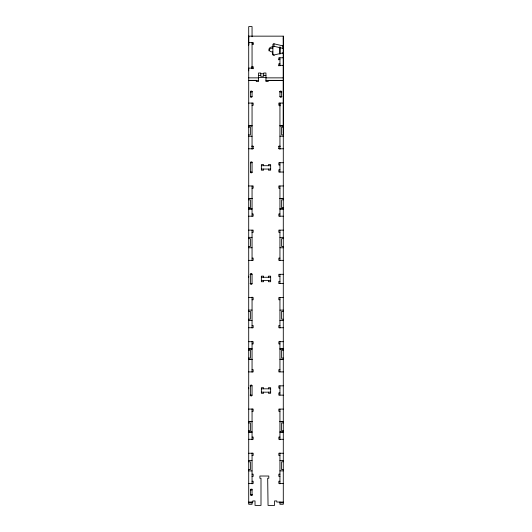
<?xml version="1.0" encoding="UTF-8"?>
<svg xmlns="http://www.w3.org/2000/svg" width="532" height="532" viewBox="0 0 532 532"><rect width="100%" height="100%" fill="white"/><g stroke="black" fill="none" stroke-linecap="round" stroke-linejoin="round"><path stroke-width="0.8" d="M248.71 45.154L248.71 44.735M248.71 44.116L248.71 44.528M248.71 43.491L248.71 43.91M248.71 42.873L248.71 43.285M248.71 37.599L248.71 37.187M248.71 36.981L248.71 36.562M248.71 36.356L248.71 26.6L252.055 26.6L252.055 36.775M248.71 70.397L248.71 70.809M248.71 69.772L248.71 70.184M248.71 69.153L248.71 69.566M248.71 68.528L248.71 68.941M248.71 388.826L248.71 387.708M248.71 277.265L248.71 276.148M248.71 44.941L248.71 36.149L283.29 36.149L283.29 504.276L279.945 504.283L279.945 501.949M252.055 66.513L252.055 68.322M279.945 105.948L279.945 103.733M279.945 54.171L279.945 46.776M283.29 57.935L283.29 57.469M283.29 133.319L283.29 36.149M283.29 38.484L283.29 39.248M252.055 494.753L251.742 495.305A0.978 0.978 0 0 1 250.772 495.339L250.386 494.82L250.379 489.965A0.838 0.838 0 0 1 251.217 489.134A0.838 0.838 0 0 1 252.055 489.965L250.379 489.965M272.883 54.257A1.117 0.745 0 0 0 273.993 55.002L282.971 52.901A1.117 0.745 0 0 1 283.29 52.867M252.055 43.95L253.172 43.95M283.29 57.782L278.828 57.782L278.828 59.897M278.828 59.271L279.945 59.271M279.945 63.754L278.828 63.754L278.828 65.868M278.828 65.243L283.29 65.403M252.055 66.62L253.172 66.62L253.172 68.734M253.172 68.116L248.71 68.116L248.71 504.276L252.055 504.283L252.055 501.935M260.74 73.762L263.712 73.762M258.505 75.497L260.74 75.504M263.712 75.504L265.947 75.497M258.505 77.406L265.947 77.406M248.71 77.865L258.505 77.865M265.947 77.865L283.29 77.865M248.71 80.352L258.505 80.352M265.947 80.352L283.29 80.352M248.71 80.438L256.278 80.438L256.278 81.549L258.505 81.549L258.505 73.01L260.74 73.017L260.74 76.249L263.712 76.249L263.712 73.017L265.947 73.01L265.947 81.549L268.175 81.549L268.175 80.438L283.29 80.438M250.379 91.923L252.055 91.923M279.945 91.923L281.953 91.923M281.953 96.571L279.945 96.571L279.945 91.225M248.71 103.075L253.172 103.075L253.172 105.309L252.055 105.309M283.29 103.075L278.828 103.075L278.828 105.309L279.945 105.309M248.71 125.798L252.055 125.798M279.945 125.798L283.29 125.798M248.71 125.845L252.055 125.845M279.945 125.845L283.29 125.845M248.71 127.121L250.379 127.121L250.379 134.929L248.71 134.929M283.29 127.121L281.621 127.121L281.621 134.929L283.29 134.929M248.71 136.245L252.055 136.245M279.945 136.199L283.29 136.245M251.776 146.147L253.172 146.147L253.172 148.787L248.71 148.787M280.224 146.147L278.828 146.147L278.828 148.787L283.29 148.787M252.055 146.559L253.172 146.559M278.828 146.559L279.945 146.559M252.055 148.381L253.172 148.381M278.828 148.381L279.945 148.381M250.379 162.732L252.055 162.732A0.838 0.838 0 0 0 251.217 161.894A0.838 0.838 0 0 0 250.379 162.732L250.379 172.029A0.838 0.838 0 0 0 251.217 172.867A0.838 0.838 0 0 0 252.055 172.029L250.379 172.029M283.29 162.732L278.828 162.732L278.828 164.967L279.945 164.967M261.352 165.705L270.648 165.705M261.352 169.056L270.648 169.056M279.945 169.801L278.828 169.801L278.828 172.029L283.29 172.029M248.71 185.974L253.172 185.974L253.172 188.208L252.055 188.208M283.29 185.974L278.828 185.974L278.828 188.208L279.945 188.208M248.71 198.516L252.055 198.516M279.945 198.516L283.29 198.516M248.71 198.562L252.055 198.562M279.945 198.562L283.29 198.562M248.71 199.833L250.379 199.833L250.379 207.646L248.71 207.646M283.29 199.833L281.621 199.833L281.621 207.646L283.29 207.646M248.71 208.916L252.055 208.916M279.945 208.916L283.29 208.916M248.71 208.963L252.055 208.963M279.945 208.963L283.29 208.963M252.055 213.957L253.172 213.957L253.172 216.185L248.71 216.185M279.945 213.957L278.828 213.957L278.828 216.185L283.29 216.185M248.71 230.13L253.172 230.13L253.172 232.364L252.055 232.364M283.29 230.13L278.828 230.13L278.828 232.364L279.945 232.364M248.71 237.358L252.055 237.358M279.945 237.405L283.29 237.358M248.71 238.675L250.379 238.675L250.379 246.482L248.71 246.482M283.29 238.675L281.621 238.675L281.621 246.482L283.29 246.482M248.71 247.759L252.055 247.759M279.945 247.759L283.29 247.806M252.055 258.113L253.172 258.113L253.172 260.348L248.71 260.348M279.945 258.113L278.828 258.113L278.828 260.348L283.29 260.348M250.047 274.293L252.055 274.293L252.055 283.589A0.838 0.838 0 0 1 251.217 284.421A0.838 0.838 0 0 1 250.379 283.589L250.379 274.293A0.838 0.838 0 0 1 251.217 273.455A0.838 0.838 0 0 1 252.055 274.293M283.29 274.293L278.828 274.293L278.828 276.52L279.945 276.52M261.352 277.265L270.648 277.265M261.352 280.61L270.648 280.61M279.945 281.355L278.828 281.355L278.828 283.589L283.29 283.589M250.047 283.589L252.055 283.589M248.71 297.534L253.172 297.534L253.172 299.762L252.055 299.762M283.29 297.534L278.828 297.534L278.828 299.762L279.945 299.762M248.71 310.116L252.055 310.07M279.945 310.116L283.29 310.116M248.71 311.393L250.379 311.393L250.379 319.2L248.71 319.2M283.29 311.393L281.621 311.393L281.621 319.2L283.29 319.2M248.71 320.477L252.055 320.477M279.945 320.523L283.29 320.523M252.055 325.511L253.172 325.511L253.172 327.745L248.71 327.745M279.945 325.511L278.828 325.511L278.828 327.745L283.29 327.745M248.71 341.69L253.172 341.69L253.172 343.918L252.055 343.918M283.29 341.69L278.828 341.69L278.828 343.918L279.945 343.918M248.71 348.912L252.055 348.912M279.945 348.912L283.29 348.912M248.71 348.959L252.055 348.959M279.945 348.959L283.29 348.959M248.71 350.236L250.379 350.236L250.379 358.043L248.71 358.043M283.29 350.236L281.621 350.236L281.621 358.043L283.29 358.043M252.055 369.673L253.172 369.673L253.172 371.901L248.71 371.901M279.945 369.673L278.828 369.673L278.828 371.901L283.29 371.901M250.047 385.846L252.055 385.846L252.055 395.143A0.838 0.838 0 0 1 251.217 395.981A0.838 0.838 0 0 1 250.379 395.143L250.379 385.846A0.838 0.838 0 0 1 251.217 385.008A0.838 0.838 0 0 1 252.055 385.846M283.29 385.846L278.828 385.846L278.828 388.081L279.945 388.081M261.352 388.826L270.648 388.826M261.352 392.17L270.648 392.17M279.945 392.915L278.828 392.915L278.828 395.143L283.29 395.143M250.047 395.143L252.055 395.143M248.71 409.088L253.172 409.088L253.172 411.322L252.055 411.322M283.29 409.088L278.828 409.088L278.828 411.322L279.945 411.322M248.71 421.63L252.055 421.63M279.945 421.63L283.29 421.63M248.71 421.677L252.055 421.677M279.945 421.677L283.29 421.677M248.71 422.947L250.379 422.947L250.379 430.76L248.71 430.76M283.29 422.947L281.621 422.947L281.621 430.76L283.29 430.76M248.71 432.031L252.055 432.031M279.945 432.031L283.29 432.031M248.71 432.077L252.055 432.077M279.945 432.077L283.29 432.077M252.055 437.071L253.172 437.071L253.172 439.299L248.71 439.299M279.945 437.071L278.828 437.071L278.828 439.299L283.29 439.299M248.71 453.244L253.172 453.244L253.172 455.478L252.055 455.478M283.29 453.244L278.828 453.244L278.828 455.478L279.945 455.478M248.71 460.519L252.055 460.473M279.945 460.473L283.29 460.519M248.71 461.789L250.379 461.789L250.379 469.603L248.71 469.603M283.29 461.789L281.621 461.789L281.621 469.603L283.29 469.603M248.71 470.873L252.055 470.92M279.945 470.873L283.29 470.873M252.055 474.165L253.172 474.165L253.172 476.393L252.055 476.393M279.945 474.165L278.828 474.165L278.828 476.393L279.945 476.393M252.055 481.227L253.172 481.227L253.172 483.462L248.71 483.462M279.945 481.227L278.828 481.227L278.828 483.462L283.29 483.462M250.379 494.614L252.055 494.614M248.71 502.055L252.8 502.055L252.8 500.938L255.028 500.938L255.028 505.4L260.999 505.4L260.999 478.255L259.882 478.255L259.882 476.02L268.806 476.02L268.806 478.255L267.689 478.255L268.048 505.4L274.552 505.4L274.552 500.938L276.786 500.938L276.786 502.055L283.29 502.055M248.71 502.8L252.055 502.8M279.945 502.8L283.29 502.8M272.883 55.029L272.883 44.548A1.117 0.745 0 0 1 273.993 43.804L282.971 45.905A1.117 0.745 0 0 0 283.29 45.938M272.883 47.035A1.117 0.745 0 0 1 273.993 46.291L282.971 48.392A1.117 0.745 0 0 0 283.29 48.425M248.71 42.666L253.172 42.454L253.172 44.568M248.71 68.322L248.71 36.149M282.971 45.905L282.971 48.392M282.971 52.901L282.971 53.519M281.621 96.571L281.621 91.87A0.838 0.838 0 0 0 280.783 91.032A0.838 0.838 0 0 0 279.945 91.87M279.945 47.448L279.945 53.739M279.945 57.782L279.945 65.868M279.945 102.935L279.945 149.286M279.945 162.593L279.945 172.168M279.945 185.974L279.945 216.325M279.945 230.13L279.945 260.348M279.945 274.293L279.945 283.589M279.945 297.534L279.945 328.025M279.945 341.271L279.945 371.901M279.945 385.846L279.945 395.143M279.945 409.088L279.945 439.718M279.945 452.965L279.945 483.881M273.993 43.804L273.993 46.291M273.993 55.002L273.993 55.621M268.427 165.705L268.427 164.594L270.655 164.594L270.655 170.167L268.427 170.167L268.427 169.056M268.427 277.265L268.427 276.148L270.655 276.148L270.655 281.727L268.427 281.727L268.427 280.61M268.427 388.826L268.427 387.708L270.655 387.708L270.655 393.288L268.427 393.288L268.427 392.17M263.593 165.705L263.593 164.594L261.358 164.594L261.358 170.167L263.593 170.167L263.593 169.056M263.593 277.265L263.593 276.148L261.358 276.148L261.358 281.727L263.593 281.727L263.593 280.61M263.593 388.826L263.593 387.708L261.358 387.708L261.358 393.288L263.593 393.288L263.593 392.17M252.055 42.454L252.055 68.734M252.055 91.225L252.055 96.571L250.379 96.571L250.379 91.87A0.838 0.838 0 0 1 251.217 91.032A0.838 0.838 0 0 1 252.055 91.87M252.055 102.935L252.055 149.286M252.055 162.034L252.055 172.587M252.055 185.974L252.055 216.325M252.055 230.13L252.055 260.348M252.055 297.069L252.055 328.025M252.055 341.271L252.055 372.207M252.055 408.782L252.055 439.718M252.055 452.965L252.055 483.881M252.055 489.134L252.055 495.591M252.055 96.518A0.838 0.838 0 0 1 251.217 97.356A0.838 0.838 0 0 1 250.379 96.518M281.621 96.518A0.838 0.838 0 0 1 280.783 97.356A0.838 0.838 0 0 1 279.945 96.518M272.883 52.016A3.904 2.613 0 0 1 268.973 49.403A3.904 2.613 0 0 1 272.883 46.789M272.883 53.26A3.904 2.613 0 0 1 272.53 53.247M268.993 50.879A3.904 2.613 0 0 1 272.883 48.033M252.055 359.313L248.71 359.313L252.055 359.366M283.29 359.313L279.945 359.313L283.29 359.366"/></g></svg>
